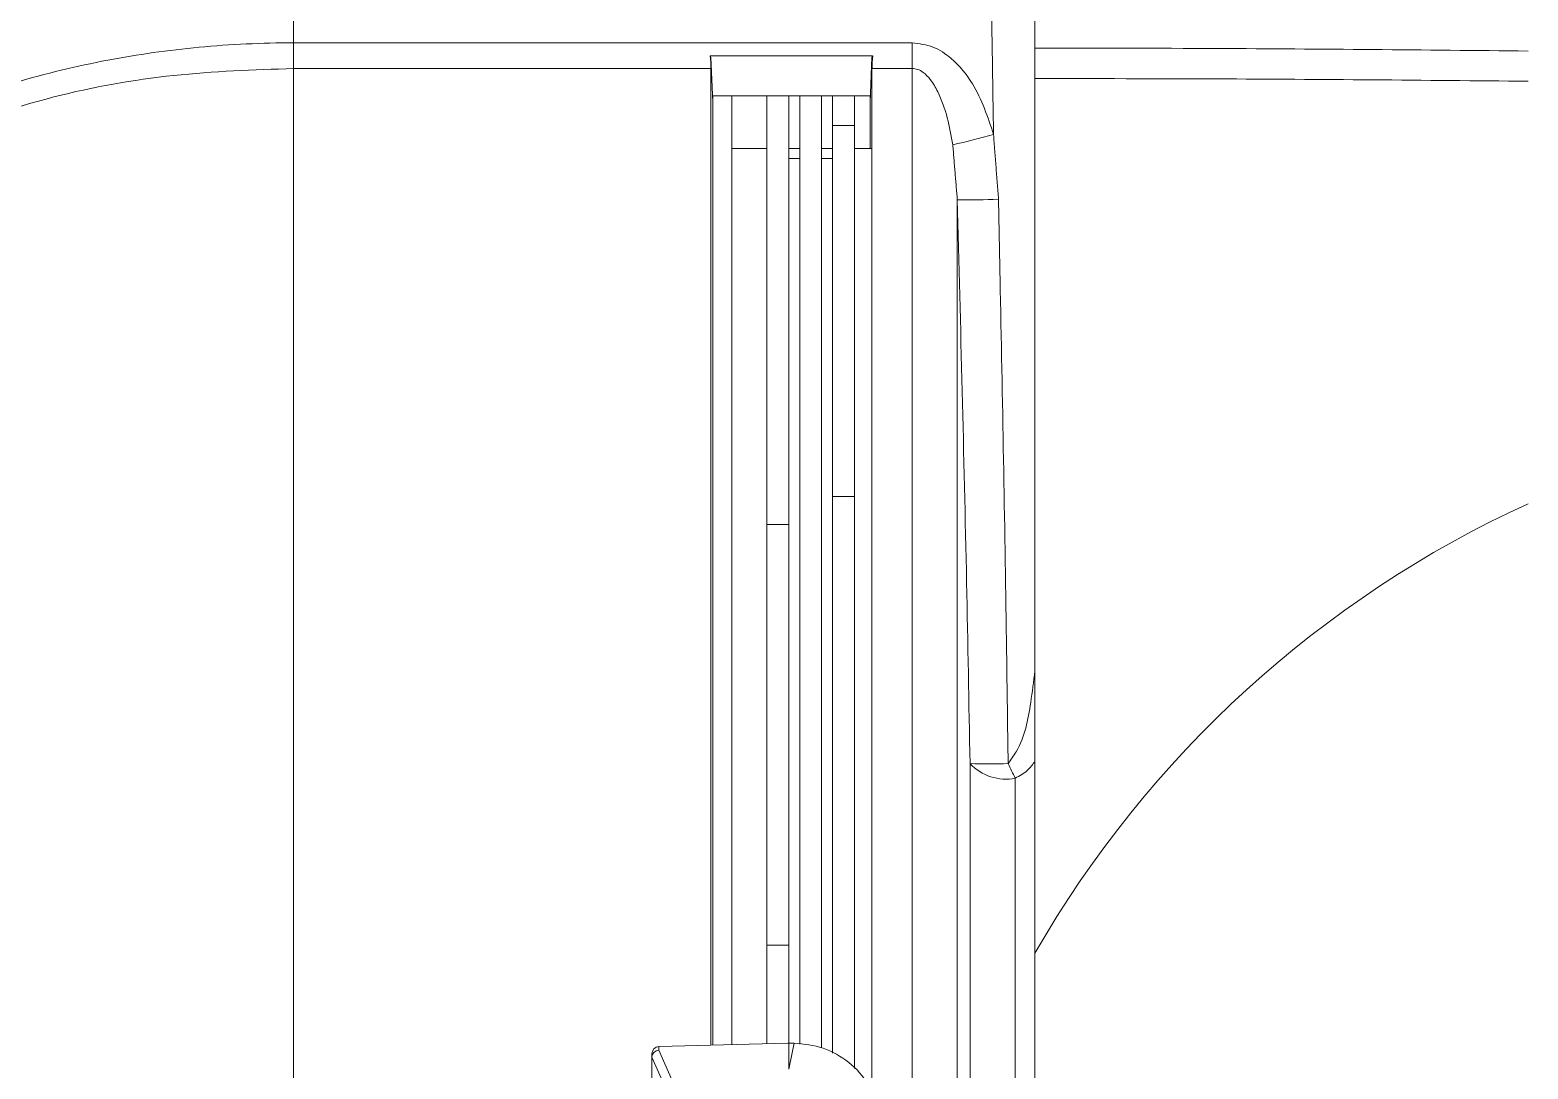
# Model space of a CAD drawing. Extents: x 11 to 120, y 2 to 94.
# Drawn here: x 88.235 to 90.286, y 41.108 to 42.531 of the extents above; entities that cross this region are included whole.
import ezdxf

# ---------------------------------------------------------------- set-up
doc = ezdxf.new("R2010")
doc.units = 0
doc.header["$MEASUREMENT"] = 0
doc.linetypes.add('SLD-Solid', pattern=[0])
doc.layers.add('OBJECT', color=7, linetype='CONTINUOUS')

msp = doc.modelspace()

# ---------------------------------------------------------------- linework, layer by layer
at = {"layer": 'OBJECT', "color": 7, "linetype": 'SLD-Solid', "lineweight": 15}
for p, q in [((88.5964, 42.7232), (88.5964, 42.5134)), ((88.5964, 42.4783), (88.5964, 42.5134)), ((88.5964, 42.5134), (89.4431, 42.5134)), ((89.1668, 42.4957), (89.3891, 42.4957)), ((89.1668, 42.4957), (89.1677, 42.4938)), ((89.3882, 42.4938), (89.3891, 42.4957)), ((89.4431, 42.4783), (89.4431, 42.5134)), ((89.6113, 42.4645), (89.6113, 42.5061)), ((88.5964, 40.5389), (88.5964, 42.4783)), ((89.1677, 42.4783), (88.5964, 42.4783)), ((89.1705, 42.4321), (89.1677, 42.4938)), ((89.1677, 42.4783), (89.1677, 42.4938)), ((89.1677, 42.4938), (89.1677, 42.4938)), ((89.1677, 42.4783), (89.1677, 41.1411)), ((89.3882, 42.4938), (89.3855, 42.4321)), ((89.3882, 42.4938), (89.3882, 42.4938)), ((89.3882, 42.4783), (89.3882, 42.4938)), ((89.3882, 42.4783), (89.3882, 42.3689)), ((89.4431, 42.4783), (89.3882, 42.4783)), ((89.4431, 40.8097), (89.4431, 42.4783)), ((89.6113, 42.4645), (89.6113, 41.2672)), ((89.1705, 42.4321), (89.1705, 42.441)), ((89.3855, 42.441), (89.1705, 42.441)), ((89.1964, 42.441), (89.1964, 42.3689)), ((89.2444, 42.441), (89.2444, 42.3689)), ((89.2744, 42.441), (89.2744, 42.3689)), ((89.2893, 42.441), (89.2893, 42.3689)), ((89.3193, 42.441), (89.3193, 42.3689)), ((89.3342, 42.441), (89.3342, 42.3689)), ((89.3642, 42.3689), (89.3642, 42.441)), ((89.3855, 42.441), (89.3855, 42.4321)), ((89.1705, 42.4321), (89.1705, 41.8945)), ((89.3855, 42.3689), (89.3855, 42.4321)), ((89.3342, 42.4004), (89.3642, 42.4004)), ((89.1964, 41.1419), (89.1964, 42.3689)), ((89.1964, 42.3689), (89.2444, 42.3689)), ((89.2444, 41.1431), (89.2444, 42.3689)), ((89.2744, 42.3689), (89.2893, 42.3689)), ((89.2744, 42.3552), (89.2744, 42.3689)), ((89.2893, 42.3552), (89.2744, 42.3552)), ((89.2744, 41.1439), (89.2744, 42.3552)), ((89.2893, 42.3689), (89.2893, 42.3552)), ((89.2893, 41.1427), (89.2893, 42.3552)), ((89.3193, 42.3689), (89.3342, 42.3689)), ((89.3193, 42.3552), (89.3193, 42.3689)), ((89.3342, 42.3552), (89.3193, 42.3552)), ((89.3193, 41.1376), (89.3193, 42.3552)), ((89.3342, 42.3689), (89.3342, 42.3552)), ((89.3342, 41.1301), (89.3342, 42.3552)), ((89.3882, 42.3689), (89.3642, 42.3689)), ((89.3642, 42.3689), (89.3642, 41.1091)), ((89.3882, 42.3689), (89.3882, 41.0758)), ((89.505, 42.2987), (89.505, 40.5389)), ((89.1704, 41.895), (89.1705, 41.8945)), ((89.1704, 41.895), (89.1704, 41.1412)), ((89.1704, 41.8945), (89.1705, 41.8945)), ((89.3342, 41.8921), (89.3642, 41.8921)), ((89.2444, 41.8538), (89.2744, 41.8538)), ((89.5224, 40.5389), (89.5224, 41.5266)), ((89.5843, 41.5066), (89.5843, 40.5389)), ((89.2444, 41.2781), (89.2744, 41.2781)), ((89.6113, 39.7706), (89.6113, 41.2672)), ((89.0967, 41.1392), (89.2729, 41.1439)), ((89.2744, 41.1085), (89.2744, 41.1439)), ((89.276, 41.1439), (89.2812, 41.1439)), ((89.0869, 41.1244), (89.0869, 41.1293)), ((89.1085, 41.0755), (89.0869, 41.1245)), ((89.0869, 41.1245), (89.0869, 41.1244)), ((89.0869, 41.0095), (89.0869, 41.1244)), ((89.0964, 41.1392), (89.0964, 41.1344)), ((89.0964, 41.1344), (89.118, 41.0854))]:
    msp.add_line(p, q, dxfattribs=at)
for centre, radius, start, end in [((89.0924, 44.1063), 1.7795, 283.2036, 285.0552), ((89.5233, 43.2339), 0.9354, 268.875, 272.3306), ((90.9113, 40.5189), 1.5, 209.9264, 65.3757), ((90.9113, 40.5189), 1.5, 114.6243, 150.0736), ((89.5716, 41.5731), 0.0677, 223.4334, 280.8594), ((89.5494, 42.3886), 0.8624, 268.2081, 271.6759), ((89.9372, 41.6915), 0.3983, 204.4649, 207.6499), ((89.276, 41.0239), 0.12, 90.7501, 91.5), ((89.276, 41.0239), 0.12, 90, 90.7501), ((89.2812, 41.0239), 0.12, 89.8086, 90), ((89.0969, 41.1293), 0.01, 93, 180), ((89.0969, 41.1293), 0.01, 91.5, 93)]:
    msp.add_arc(centre, radius, start, end, dxfattribs=at)
for centre, major_axis, ratio, start_param, end_param in [((89.1496, 42.5145), (-0.0113, 0.0619), 0.229686, 4.047991, 4.36235), ((89.4064, 42.5145), (0.0113, 0.0619), 0.229753, 1.920862, 2.235221), ((87.2119, 41.6373), (0, 2.3412), 0.904333, 4.484542, 4.500054), ((89.0969, 41.1245), (0.00979, 0.00206), 0.992047, 1.417491, 2.929573)]:
    msp.add_ellipse(centre, major_axis=major_axis, ratio=ratio, start_param=start_param, end_param=end_param, dxfattribs=at)
for points in [[(89.5546, 42.3879), (89.5494, 42.7232)], [(89.1677, 42.4783), (89.1677, 42.4938)], [(89.3882, 42.4938), (89.3882, 42.4783)], [(89.505, 42.2987), (89.4988, 42.3739)], [(89.5546, 42.3879), (89.5614, 42.2993)]]:
    msp.add_open_spline(points, degree=1, dxfattribs=at)
for points, knots in [([(89.6113, 42.5061), (89.6113, 42.5374), (89.6113, 42.5933), (89.6113, 42.6492), (89.6113, 42.6738)], [0, 0, 0, 0, 0.56, 1, 1, 1, 1]), ([(88.0966, 42.4166), (88.0966, 42.4166), (88.1349, 42.4327), (88.2147, 42.4611), (88.3394, 42.4913), (88.4674, 42.5094), (88.5532, 42.5134), (88.5964, 42.5134), (88.5964, 42.5134)], [0, 0, 0, 0, 0.000005, 0.254673, 0.509343, 0.752571, 0.999995, 1, 1, 1, 1]), ([(89.4431, 42.5134), (89.4529, 42.5122), (89.4724, 42.5097), (89.5019, 42.4897), (89.534, 42.4505), (89.5467, 42.4119), (89.5546, 42.3879)], [0, 0, 0, 0, 0.163498, 0.325711, 0.581357, 1, 1, 1, 1]), ([(89.6113, 42.5061), (89.6945, 42.5061), (89.9195, 42.5059), (90.1445, 42.5036), (90.2863, 42.5022)], [0, 0, 0, 0, 0.369457, 1, 1, 1, 1]), ([(88.5964, 42.4783), (88.5415, 42.4764), (88.4302, 42.4725), (88.262, 42.4423), (88.1573, 42.4056), (88.1031, 42.3865)], [0, 0, 0, 0, 0.319105, 0.647495, 1, 1, 1, 1]), ([(89.4988, 42.3739), (89.4966, 42.3862), (89.4921, 42.4109), (89.4818, 42.4411), (89.4698, 42.4619), (89.46, 42.4722), (89.4511, 42.4775), (89.4456, 42.478), (89.4431, 42.4783)], [0, 0, 0, 0, 0.300575, 0.606531, 0.762918, 0.874183, 0.940147, 1, 1, 1, 1]), ([(90.2863, 42.4608), (90.1444, 42.4622), (89.9195, 42.4643), (89.6944, 42.4644), (89.6113, 42.4645)], [0, 0, 0, 0, 0.630694, 1, 1, 1, 1]), ([(89.5224, 41.5266), (89.5209, 41.6092), (89.5163, 41.8666), (89.5095, 42.124), (89.505, 42.2987)], [0, 0, 0, 0, 0.321063, 1, 1, 1, 1]), ([(89.5614, 42.2993), (89.5622, 42.258), (89.5665, 42.0514), (89.571, 41.7938), (89.5739, 41.5775), (89.5746, 41.5265)], [0, 0, 0, 0, 0.160413, 0.802068, 1, 1, 1, 1]), ([(89.5746, 41.5265), (89.5784, 41.5319), (89.5961, 41.5564), (89.6048, 41.6017), (89.6095, 41.639), (89.6113, 41.6534)], [0, 0, 0, 0, 0.146774, 0.672529, 1, 1, 1, 1]), ([(89.6113, 41.5299), (89.6082, 41.5256), (89.6011, 41.5159), (89.5903, 41.5099), (89.5843, 41.5066)], [0, 0, 0, 0, 0.450091, 1, 1, 1, 1]), ([(89.2816, 41.1439), (89.2951, 41.1425), (89.322, 41.1398), (89.3577, 41.119), (89.3851, 41.0893), (89.3936, 41.0644), (89.3978, 41.0524)], [0, 0, 0, 0, 0.253584, 0.507165, 0.760847, 1, 1, 1, 1])]:
    msp.add_open_spline(points, degree=3, knots=knots, dxfattribs=at)

doc.saveas('drawing.dxf')
